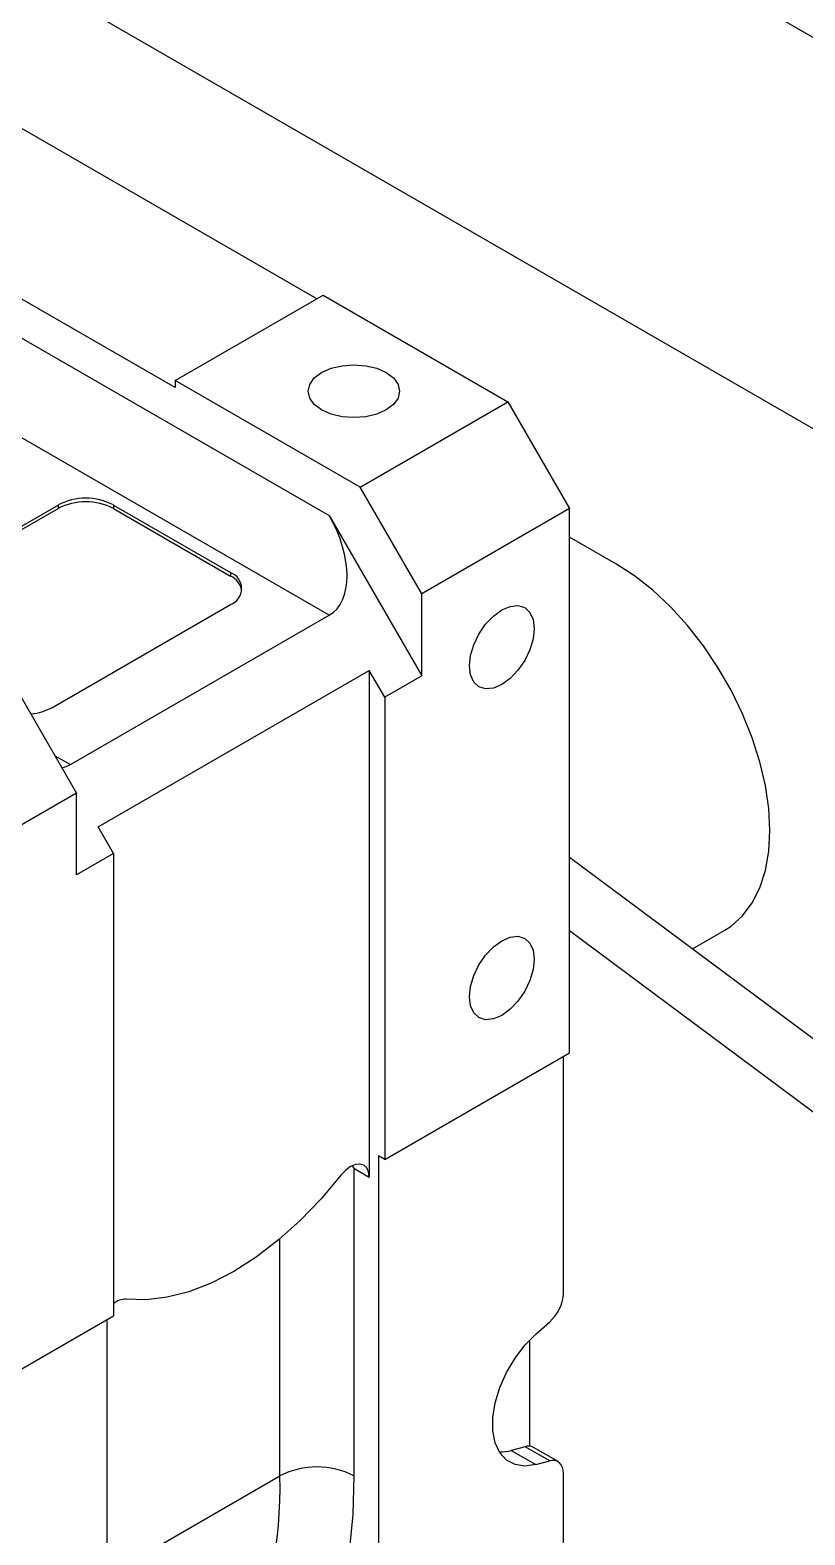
# Model space of a CAD drawing. Header units: millimetres. Extents: x 41 to 1868, y -696 to 319.
# Drawn here: x 1279.408 to 1281.024, y 255.837 to 258.977 of the extents above; entities that cross this region are included whole.
import ezdxf

# ---------------------------------------------------------------- set-up
doc = ezdxf.new("R2010")
doc.units = ezdxf.units.MM

msp = doc.modelspace()

# ---------------------------------------------------------------- linework, layer by layer
at = {"color": 7, "linetype": 'Continuous', "lineweight": 25}
for p, q in [((1279.6659, 259.7561), (1285.0013, 256.676)), ((1278.9588, 259.3479), (1284.2942, 256.2678)), ((1280.0066, 258.4166), (1279.0423, 258.9733)), ((1279.7109, 258.2311), (1278.7338, 258.7952)), ((1279.2179, 258.434), (1280.0323, 257.9639)), ((1279.7109, 258.2459), (1280.0194, 258.4241)), ((1280.0194, 258.4241), (1280.4051, 258.2014)), ((1280.0323, 257.7561), (1279.1066, 258.2904)), ((1280.0966, 258.0233), (1279.7109, 258.2459)), ((1279.7109, 258.2459), (1279.7109, 258.2311)), ((1280.0966, 258.0233), (1280.4051, 258.2014)), ((1280.4051, 258.2014), (1280.5337, 257.9787)), ((1280.2251, 257.8006), (1280.0966, 258.0233)), ((1279.0938, 257.7709), (1279.4666, 257.9861)), ((1279.1002, 257.7672), (1279.4666, 257.9787)), ((1279.4666, 257.9861), (1279.4666, 257.9787)), ((1279.5823, 257.9861), (1279.8266, 257.8451)), ((1279.5823, 257.9861), (1279.5823, 257.9787)), ((1279.5823, 257.9787), (1279.8266, 257.8377)), ((1280.5337, 257.9787), (1280.2251, 257.8006)), ((1280.5337, 256.843), (1280.5337, 257.9787)), ((1280.0323, 257.9639), (1280.2251, 257.6299)), ((1280.6301, 257.8634), (1280.5337, 257.9191)), ((1279.8266, 257.8451), (1279.8266, 257.8377)), ((1280.2251, 257.6299), (1280.2251, 257.8006)), ((1279.4537, 257.5631), (1279.8266, 257.7783)), ((1279.4923, 257.4443), (1280.0323, 257.7561)), ((1279.5502, 257.3144), (1280.1158, 257.641)), ((1280.148, 257.5853), (1280.1158, 257.641)), ((1280.1158, 257.641), (1280.1158, 256.5832)), ((1280.2251, 257.6299), (1280.148, 257.5853)), ((1279.3766, 257.6077), (1279.5052, 257.385)), ((1280.148, 257.5853), (1280.148, 256.6203)), ((1279.5052, 257.385), (1279.1966, 257.2069)), ((1279.5052, 257.2142), (1279.5052, 257.385)), ((1279.5823, 257.2588), (1279.5502, 257.3144)), ((1279.5823, 257.2588), (1279.5052, 257.2142)), ((1279.5823, 257.2588), (1279.5823, 256.2938)), ((1283.0857, 255.3474), (1280.5337, 257.2505)), ((1282.97, 255.2806), (1280.5337, 257.0974)), ((1280.7897, 257.0596), (1280.8573, 257.0986)), ((1280.148, 256.6203), (1280.5337, 256.843)), ((1280.5208, 256.3408), (1280.5208, 256.8356)), ((1280.148, 256.6203), (1280.1351, 256.6278)), ((1280.1351, 256.6278), (1280.1351, 255.2322)), ((1280.0798, 256.6062), (1280.0837, 256.6018)), ((1280.0837, 256.6018), (1280.0837, 255.9597)), ((1280.0837, 256.6018), (1280.1158, 256.5832)), ((1279.1966, 256.0711), (1279.5823, 256.2938)), ((1279.5694, 254.9057), (1279.5694, 256.2864)), ((1280.4635, 256.2558), (1280.4922, 256.2813)), ((1280.4501, 256.2429), (1280.4501, 256.0216)), ((1280.4408, 256.0207), (1280.4121, 256.013)), ((1280.4121, 256.013), (1280.4635, 255.9833)), ((1280.4922, 255.991), (1280.4408, 256.0207)), ((1280.5095, 255.9895), (1280.4581, 256.0192)), ((1280.4635, 255.9833), (1280.4922, 255.991)), ((1280.5208, 255.4549), (1280.5208, 255.9645))]:
    msp.add_line(p, q, dxfattribs=at)
at = {"color": 8, "linetype": 'Continuous', "lineweight": 25}
for p, q in [((1279.4602, 257.4629), (1279.4923, 257.4443)), ((1279.9294, 255.9597), (1279.9294, 256.4546)), ((1279.5694, 255.7519), (1279.9294, 255.9597))]:
    msp.add_line(p, q, dxfattribs=at)
at = {"color": 7, "linetype": 'Continuous', "lineweight": 25, "flags": 128}
for points in [[(1280.0162, 258.1847), (1280.001, 258.1961), (1279.9915, 258.2094), (1279.9882, 258.2237), (1279.9915, 258.2379), (1280.001, 258.2512), (1280.0162, 258.2626), (1280.036, 258.2714), (1280.059, 258.2769), (1280.0837, 258.2788), (1280.1084, 258.2769), (1280.1314, 258.2714), (1280.1512, 258.2626), (1280.1664, 258.2512), (1280.1759, 258.2379), (1280.1791, 258.2237), (1280.1759, 258.2094), (1280.1664, 258.1961), (1280.1512, 258.1847), (1280.1314, 258.176), (1280.1084, 258.1704), (1280.0837, 258.1686), (1280.059, 258.1704), (1280.036, 258.176), (1280.0162, 258.1847)], [(1280.8573, 257.0986), (1280.8707, 257.1073), (1280.8946, 257.1288), (1280.9147, 257.1555), (1280.9306, 257.1872), (1280.9422, 257.2233), (1280.9492, 257.2634), (1280.9515, 257.3067), (1280.9492, 257.3528), (1280.9422, 257.401), (1280.9306, 257.4504), (1280.9147, 257.5005), (1280.8946, 257.5504), (1280.8707, 257.5995), (1280.8432, 257.6471), (1280.8127, 257.6923), (1280.7795, 257.7347), (1280.7441, 257.7735), (1280.707, 257.8083), (1280.6688, 257.8384), (1280.6301, 257.8634)], [(1280.3922, 257.7672), (1280.4097, 257.7746), (1280.426, 257.7762), (1280.44, 257.7719), (1280.4507, 257.762), (1280.4574, 257.747), (1280.4597, 257.7282), (1280.4574, 257.7067), (1280.4507, 257.684), (1280.44, 257.6617), (1280.426, 257.6412), (1280.4097, 257.624), (1280.3922, 257.6113), (1280.3748, 257.6039), (1280.3585, 257.6023), (1280.3445, 257.6066), (1280.3338, 257.6165), (1280.3271, 257.6314), (1280.3248, 257.6503), (1280.3271, 257.6718), (1280.3338, 257.6945), (1280.3445, 257.7168), (1280.3585, 257.7373), (1280.3748, 257.7544), (1280.3922, 257.7672)], [(1280.3922, 257.0768), (1280.4097, 257.0843), (1280.426, 257.0859), (1280.44, 257.0816), (1280.4507, 257.0716), (1280.4574, 257.0567), (1280.4597, 257.0379), (1280.4574, 257.0164), (1280.4507, 256.9937), (1280.44, 256.9713), (1280.426, 256.9509), (1280.4097, 256.9337), (1280.3922, 256.9209), (1280.3748, 256.9135), (1280.3585, 256.9119), (1280.3445, 256.9162), (1280.3338, 256.9262), (1280.3271, 256.9411), (1280.3248, 256.9599), (1280.3271, 256.9814), (1280.3338, 257.0041), (1280.3445, 257.0265), (1280.3585, 257.0469), (1280.3748, 257.0641), (1280.3922, 257.0768)], [(1280.1158, 256.5832), (1280.1145, 256.5941), (1280.1106, 256.6026), (1280.1044, 256.6083), (1280.0963, 256.6107), (1280.0869, 256.6097), (1280.0768, 256.6052), (1280.0668, 256.5978), (1280.0575, 256.5878)], [(1280.0575, 256.5878), (1280.0158, 256.5383), (1279.972, 256.493), (1279.9266, 256.4522), (1279.88, 256.4166), (1279.833, 256.3865), (1279.7859, 256.3623), (1279.7394, 256.3442), (1279.694, 256.3325), (1279.6502, 256.3273), (1279.6085, 256.3286)], [(1280.4635, 255.9833), (1280.4405, 255.9801), (1280.4198, 255.9833), (1280.4021, 255.9927), (1280.3881, 256.008), (1280.3785, 256.0285), (1280.3736, 256.0535), (1280.3736, 256.0818), (1280.3785, 256.1124), (1280.3881, 256.1441), (1280.4021, 256.1755), (1280.4198, 256.2053), (1280.4405, 256.2325), (1280.4635, 256.2558)], [(1280.5208, 255.9645), (1280.5203, 255.9715), (1280.5188, 255.9776), (1280.5163, 255.9829), (1280.5128, 255.987), (1280.5086, 255.99), (1280.5037, 255.9916), (1280.4982, 255.992), (1280.4922, 255.991)]]:
    msp.add_lwpolyline(points, dxfattribs=at)
at = {"color": 8, "linetype": 'Continuous', "lineweight": 25, "flags": 128}
msp.add_lwpolyline([(1280.0837, 255.9597), (1280.0813, 255.8794), (1280.0742, 255.8022), (1280.0624, 255.7285), (1280.0459, 255.6586), (1280.0249, 255.5927), (1279.9994, 255.5313), (1279.9695, 255.4745), (1279.9354, 255.4226), (1279.8972, 255.3759), (1279.8551, 255.3346), (1279.8092, 255.2988), (1279.7599, 255.2688), (1279.7324, 255.2552)], dxfattribs=at)
at = {"color": 7, "linetype": 'Continuous', "lineweight": 25}
for centre, radius, start, end in [((1279.5244, 257.8745), 0.1258, 62.6097, 117.3903), ((1279.5244, 257.8671), 0.1258, 62.6097, 117.3903), ((1279.8139, 257.8117), 0.0357, 290.7834, 69.2166), ((1279.8085, 257.799), 0.0427, 12.1926, 65.0361), ((1279.4, 257.6627), 0.1131, 275.6523, 298.3289), ((1280.4354, 256.3452), 0.0855, 311.6284, 357.0654), ((1279.6077, 256.2898), 0.0388, 88.7299, 130.8774), ((1280.3888, 256.0966), 0.0868, 268.8029, 285.5811), ((1280.4476, 255.9998), 0.022, 61.6384, 108.1497), ((1280.0066, 255.8108), 0.1677, 62.6097, 117.3903), ((1278.9957, 255.9376), 0.934, 336.0057, 1.3557)]:
    msp.add_arc(centre, radius, start, end, dxfattribs=at)
for centre, start_param, end_param in [((1279.9423, 257.9119), 3.141552, 4.712348), ((1279.4023, 257.6002), 2.962086, 3.141552)]:
    msp.add_ellipse(centre, major_axis=(-0.09, 0.1559), ratio=0.577335, start_param=start_param, end_param=end_param, dxfattribs=at)

doc.saveas('drawing.dxf')
